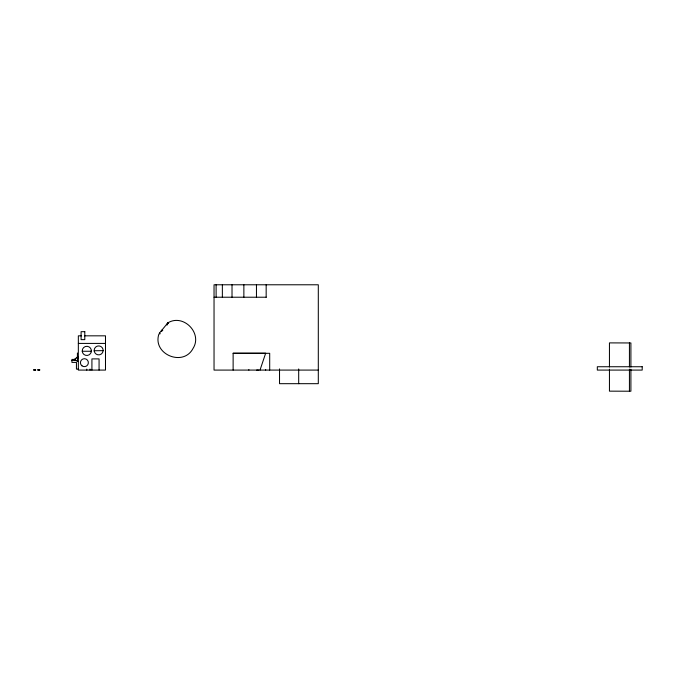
<?xml version="1.0" encoding="UTF-8"?>
<svg xmlns="http://www.w3.org/2000/svg" width="676" height="676" viewBox="0 0 676 676"><rect width="100%" height="100%" fill="white"/><g stroke="black" fill="none" stroke-linecap="round" stroke-linejoin="round"><path stroke-width="1.01" d="M91.319 351.706A4.588 4.588 0 0 0 85.261 346.56A4.588 4.588 0 0 0 83.832 354.376A4.588 4.588 0 0 0 91.319 351.706L91.378 350.506M158.801 334.358C152.506 354.385 183.314 367.06 193.015 348.486C202.851 333.167 183.238 313.318 167.8 322.917L159.181 333.445L159.823 333.978M260.015 370.085L265.676 353.202L233.127 353.202L233.127 370.085M256.686 370.085L258.46 370.059M94.226 350.743L103.149 350.641M214.038 297.22L266.26 297.22M81.466 335.828L78.34 335.828L78.34 370.085L105.49 370.085L105.49 335.828L84.601 335.828M78.34 343.416L105.49 343.416M82.235 351.258L91.344 351.258M233.127 353.303L269.699 353.303L269.699 370.085M77.41 356.751L78.34 356.751M78.34 358.06L77.503 358.06L77.503 360.426L71.918 360.426M75.095 359.412L71.918 359.412L71.918 362.404L76.439 362.404L76.439 369.104L78.509 369.104M78.492 361.432L76.971 361.432L76.971 360.426M33.8 369.814L35.676 369.814M37.864 369.755L39.732 369.755M33.868 369.983L35.6 369.983M37.924 369.983L39.69 369.983M33.8 370.085L35.676 370.085M37.864 370.085L39.732 370.085M318.303 370.085L214.038 370.085L214.038 284.782L318.303 284.782L318.303 383.681L279.526 383.681L279.526 368.919M167.8 322.917L168.409 323.491L167.699 323.043M166.964 323.931L167.614 324.463M166.465 324.548L167.107 325.08M162.113 329.863L162.755 330.395M161.218 330.953L161.868 331.485M159.443 333.124L160.094 333.648M630.902 367.085L630.902 342.96L609.448 342.893L609.448 367.017M630.902 369.189L630.902 391.218L609.448 391.15L609.448 369.121M629.432 342.893L629.432 367.017M629.432 369.121L629.432 391.15M298.691 368.952L298.691 383.681M266.167 284.782L266.167 297.22M265.676 369.628L265.676 370.085M256.457 284.782L256.457 297.22M248.861 369.628L248.861 370.085M243.867 284.782L243.867 297.22M232.02 284.782L232.02 297.22M222.362 284.782L222.362 297.22M216.117 284.782L216.117 297.22M99.068 370.085L99.068 358.897L91.919 358.897L91.919 370.085M90.035 369.054L90.035 370.11M86.773 369.104L86.773 370.11M77.41 352.999L77.41 357.401L76.405 357.401L76.405 358.415L75.095 358.415L75.095 360.426M84.796 331.671L81.095 331.671L81.095 339.639L84.796 339.639L84.796 331.671M642.2 366.738L597.322 366.738L597.322 370.085L642.2 370.085L642.2 366.738M94.277 351.326L94.184 350.16A4.487 4.487 0 0 1 100.783 346.442A4.487 4.487 0 0 1 101.358 353.987A4.487 4.487 0 0 1 94.277 351.326M81.982 365.826A3.963 3.963 0 0 0 88.328 363.189A3.963 3.963 0 0 0 82.869 359.015A3.963 3.963 0 0 0 81.982 365.826"/></g></svg>
